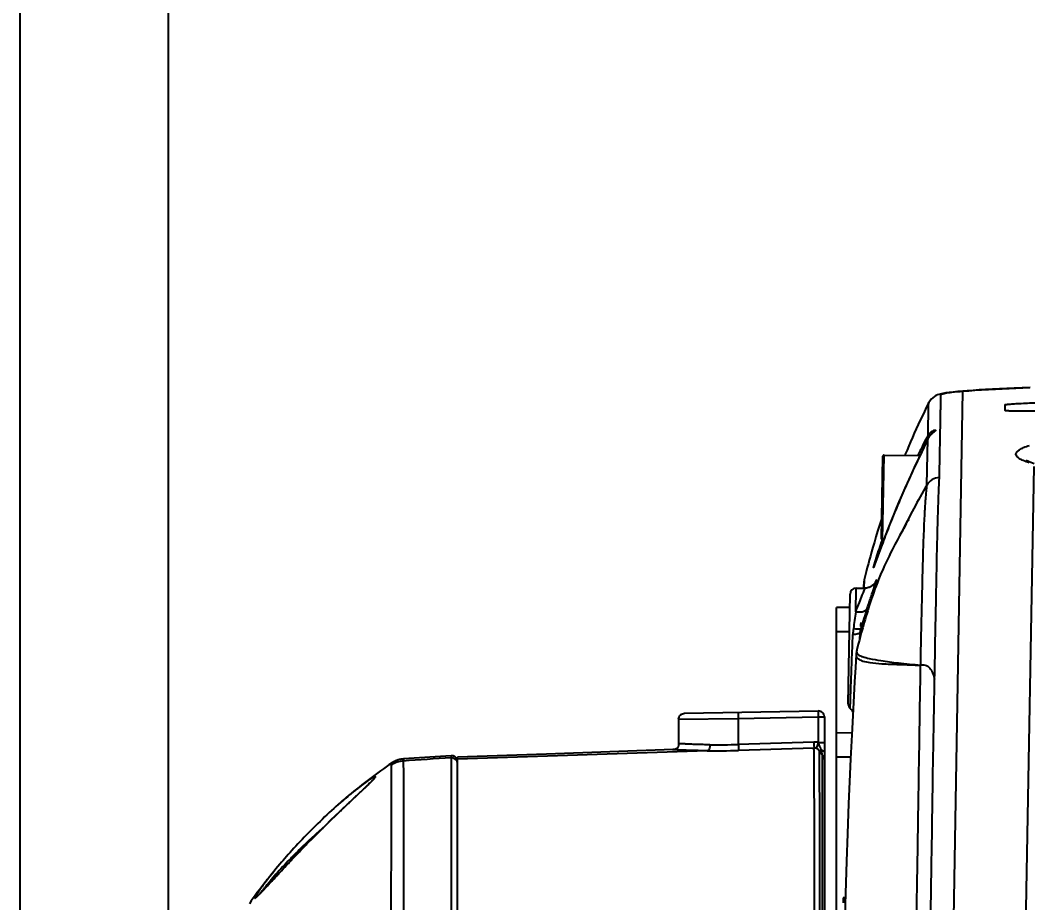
# Model space of a CAD drawing. Header units: millimetres. Extents: x 5828 to 6704, y 123 to 421.
# Drawn here: x 6445.541 to 6449.689, y 275.879 to 279.511 of the extents above; entities that cross this region are included whole.
import ezdxf

# ---------------------------------------------------------------- set-up
doc = ezdxf.new("R2010")
doc.units = ezdxf.units.MM
doc.layers.add('外形图', color=7, linetype='Continuous')
doc.layers.add('尺寸标注', color=7, linetype='Continuous')
doc.styles.add('微软雅黑', font='msyh.ttc', dxfattribs={"height": 1.5})
doc.dimstyles.new('尺寸标注_1_20比例', dxfattribs={"dimtxt": 1.5, "dimasz": 1.25, "dimexe": 0.5, "dimexo": 0.4, "dimgap": 0.5, "dimtad": 1, "dimdec": 1, "dimlfac": 20, "dimdsep": 46, "dimtxsty": '微软雅黑', "dimcen": 0.09, "dimadec": 0, "dimazin": 0, "dimtp": 0.01, "dimtm": 0.01, "dimtfac": 1, "dimtdec": 1, "dimtofl": 0, "dimtmove": 0, "dimatfit": 3, "dimfxl": 1, "dimtolj": 1, "dimarcsym": 0})

# ---------------------------------------------------------------- blocks, each defined once
blk = doc.blocks.new('*D1094')
at = {"layer": 'Defpoints', "color": 0}
for p in [(6458.0147, 282.1502), (6446.1521, 270.8153), (6458.0147, 270.6863)]:
    blk.add_point(p, dxfattribs=at)
at = {"layer": '尺寸标注', "color": 0, "lineweight": -2}
for p, q in [((6446.1521, 271.2153), (6446.1521, 282.6502)), ((6458.0147, 271.0863), (6458.0147, 282.6502)), ((6447.4021, 282.1502), (6456.7647, 282.1502))]:
    blk.add_line(p, q, dxfattribs=at)
at = {"layer": '尺寸标注', "color": 0}
for points in [[(6447.4021, 282.3585), (6447.4021, 281.9418), (6446.1521, 282.1502)], [(6456.7647, 281.9418), (6456.7647, 282.3585), (6458.0147, 282.1502)]]:
    blk.add_solid(points, dxfattribs=at)
at = {"layer": '尺寸标注', "color": 0, "insert": (6452.2031, 283.4218), "char_height": 1.5, "attachment_point": 5, "style": '微软雅黑'}
blk.add_mtext('\\A1;{\\fAlibaba PuHuiTi 3.0 55 Regular|b0|i0|c134|p18;237.4}', dxfattribs=at)
blk = doc.blocks.new('*D1095')
at = {"layer": 'Defpoints', "color": 0}
for p in [(6458.6099, 287.4405), (6445.5413, 244.9578), (6458.6099, 244.9009)]:
    blk.add_point(p, dxfattribs=at)
at = {"layer": '尺寸标注', "color": 0, "lineweight": -2}
for p, q in [((6445.5413, 245.3578), (6445.5413, 287.9405)), ((6458.6099, 245.3009), (6458.6099, 287.9405)), ((6446.7913, 287.4405), (6457.3599, 287.4405))]:
    blk.add_line(p, q, dxfattribs=at)
at = {"layer": '尺寸标注', "color": 0}
for points in [[(6446.7913, 287.6488), (6446.7913, 287.2322), (6445.5413, 287.4405)], [(6457.3599, 287.2322), (6457.3599, 287.6488), (6458.6099, 287.4405)]]:
    blk.add_solid(points, dxfattribs=at)
at = {"layer": '尺寸标注', "color": 0, "insert": (6451.8537, 288.7121), "char_height": 1.5, "attachment_point": 5, "style": '微软雅黑'}
blk.add_mtext('\\A1;{\\fAlibaba PuHuiTi 3.0 55 Regular|b0|i0|c134|p18;260}', dxfattribs=at)

msp = doc.modelspace()

# ---------------------------------------------------------------- linework, layer by layer
at = {"layer": '外形图', "linetype": 'ByBlock'}
for p, q in [((6449.3514, 277.977), (6449.3389, 277.9748)), ((6449.3389, 277.9748), (6449.3392, 277.9749)), ((6449.3394, 277.9738), (6449.3398, 277.974)), ((6449.384, 275.8164), (6449.4219, 277.9843)), ((6449.422, 277.9843), (6449.4218, 277.9845)), ((6449.4218, 277.9844), (6449.4219, 277.9844)), ((6449.5721, 277.9938), (6449.5153, 277.9908)), ((6449.6329, 277.9967), (6449.5721, 277.9938)), ((6449.6979, 277.9994), (6449.6329, 277.9967)), ((6449.5955, 277.9047), (6449.5959, 277.9286)), ((6449.2775, 277.7877), (6449.2438, 277.7174)), ((6449.2736, 277.598), (6449.2778, 277.7877)), ((6449.2796, 277.7918), (6449.2775, 277.7877)), ((6449.2779, 277.7884), (6449.2775, 277.7877)), ((6449.2777, 277.7881), (6449.2775, 277.7877)), ((6449.2779, 277.7884), (6449.2777, 277.7881)), ((6449.2778, 277.7877), (6449.2779, 277.7884)), ((6449.2558, 277.7424), (6449.2556, 277.7421)), ((6449.2558, 277.7424), (6449.2556, 277.7421)), ((6449.0862, 277.3768), (6449.0922, 277.7168)), ((6449.0911, 277.3717), (6449.0972, 277.7217)), ((6449.0972, 277.7217), (6449.2446, 277.7191)), ((6449.2324, 277.6933), (6449.2216, 277.6703)), ((6449.2438, 277.7174), (6449.2324, 277.6933)), ((6449.2113, 277.648), (6449.2015, 277.6264)), ((6449.2216, 277.6703), (6449.2113, 277.648)), ((6449.6353, 273.1476), (6449.7144, 277.6749)), ((6449.1921, 277.6055), (6449.1831, 277.5852)), ((6449.2015, 277.6264), (6449.1921, 277.6055)), ((6449.1745, 277.5655), (6449.1663, 277.5466)), ((6449.1831, 277.5852), (6449.1745, 277.5655)), ((6449.1585, 277.5284), (6449.1476, 277.5024)), ((6449.1663, 277.5466), (6449.1585, 277.5284)), ((6449.1376, 277.4781), (6449.1283, 277.4552)), ((6449.1476, 277.5024), (6449.1376, 277.4781)), ((6449.1283, 277.4552), (6449.1198, 277.4339)), ((6449.1963, 277.4529), (6449.1888, 277.4393)), ((6449.1979, 277.4559), (6449.1963, 277.4529)), ((6449.0706, 277.4088), (6449.0636, 277.3857)), ((6449.0781, 277.4329), (6449.0706, 277.4088)), ((6449.1048, 277.3957), (6449.0964, 277.3738)), ((6449.1119, 277.4141), (6449.1048, 277.3957)), ((6449.1198, 277.4339), (6449.1119, 277.4141)), ((6449.0572, 277.3637), (6449.0512, 277.3431)), ((6449.0636, 277.3857), (6449.0572, 277.3637)), ((6449.0892, 277.3546), (6449.0579, 277.2693)), ((6449.0964, 277.3738), (6449.0892, 277.3546)), ((6449.0911, 277.3717), (6449.0956, 277.3717)), ((6449.152, 277.3722), (6449.1418, 277.3532)), ((6449.161, 277.3888), (6449.152, 277.3722)), ((6449.0458, 277.3237), (6449.0409, 277.3059)), ((6449.0512, 277.3431), (6449.0458, 277.3237)), ((6449.0327, 277.2754), (6449.0283, 277.2585)), ((6449.0365, 277.2896), (6449.0327, 277.2754)), ((6449.0409, 277.3059), (6449.0365, 277.2896)), ((6449.0579, 277.2693), (6449.0568, 277.2665)), ((6449.0238, 277.2406), (6449.0157, 277.208)), ((6449.0283, 277.2585), (6449.0238, 277.2406)), ((6449.0556, 277.2632), (6449.0553, 277.2627)), ((6449.0558, 277.264), (6449.0556, 277.2632)), ((6449.0562, 277.2649), (6449.0558, 277.264)), ((6449.0568, 277.2665), (6449.0562, 277.2649)), ((6449.0137, 277.1956), (6449.012, 277.174)), ((6449.0132, 277.189), (6449.0124, 277.1792)), ((6449.0137, 277.1959), (6449.0137, 277.1957)), ((6449.0142, 277.1889), (6449.0138, 277.1824)), ((6449.0147, 277.1956), (6449.0142, 277.1889)), ((6449.0148, 277.1965), (6449.0147, 277.1956)), ((6449.0157, 277.2079), (6449.0148, 277.1965)), ((6448.9494, 276.6987), (6448.9572, 277.1495)), ((6448.9805, 277.076), (6448.9822, 277.174)), ((6448.9822, 277.174), (6449.0186, 277.174)), ((6449.0127, 277.1824), (6449.0124, 277.1792)), ((6449.0134, 277.178), (6449.0131, 277.1741)), ((6449.0135, 277.1792), (6449.0134, 277.178)), ((6449.0138, 277.1824), (6449.0135, 277.1792)), ((6448.9563, 277.0948), (6448.9016, 277.0939)), ((6448.9016, 273.9646), (6448.9016, 277.0939)), ((6448.9545, 276.9948), (6448.9016, 276.9939)), ((6448.998, 276.9908), (6448.9959, 276.9615)), ((6448.998, 276.9908), (6448.998, 276.991)), ((6449.0012, 277.008), (6448.9988, 276.9726)), ((6449.0092, 277.0109), (6449.0034, 276.9897)), ((6448.991, 276.9429), (6448.9852, 276.9199)), ((6448.9956, 276.9604), (6448.991, 276.9429)), ((6448.2763, 276.6593), (6448.8262, 276.6689)), ((6448.9694, 276.6763), (6448.964, 276.5711)), ((6448.2517, 276.6343), (6448.4973, 276.6381)), ((6448.2517, 276.6343), (6448.2517, 276.5345)), ((6448.4973, 276.6381), (6448.8262, 276.6439)), ((6448.4973, 276.6381), (6448.4973, 276.5311)), ((6448.8262, 276.6439), (6448.8262, 276.5385)), ((6448.8262, 276.6439), (6448.8516, 276.6439)), ((6448.8516, 276.6439), (6448.8516, 276.4999)), ((6448.9016, 276.5788), (6448.9645, 276.5798)), ((6448.964, 276.5711), (6448.9592, 276.4718)), ((6448.8083, 276.541), (6448.4973, 276.5311)), ((6448.8262, 276.5385), (6448.8516, 276.5385)), ((6447.315, 276.4846), (6447.1185, 276.4711)), ((6447.315, 276.4846), (6447.315, 276.476)), ((6448.3687, 276.5048), (6447.3416, 276.47)), ((6447.7084, 276.4916), (6447.3416, 276.4787)), ((6448.2287, 276.5095), (6447.7084, 276.4916)), ((6448.2342, 276.5101), (6448.2276, 276.5095)), ((6448.2292, 276.5095), (6448.2287, 276.5095)), ((6448.2296, 276.5096), (6448.2293, 276.5096)), ((6448.2298, 276.5096), (6448.2297, 276.5096)), ((6448.2301, 276.5096), (6448.2299, 276.5096)), ((6448.2303, 276.5096), (6448.2301, 276.5096)), ((6448.2305, 276.5096), (6448.2304, 276.5096)), ((6448.2308, 276.5096), (6448.2306, 276.5096)), ((6448.2309, 276.5096), (6448.2308, 276.5096)), ((6448.2311, 276.5097), (6448.2309, 276.5096)), ((6448.2314, 276.5097), (6448.2311, 276.5097)), ((6448.2315, 276.5097), (6448.2314, 276.5097)), ((6448.2317, 276.5097), (6448.2316, 276.5097)), ((6448.2319, 276.5097), (6448.2318, 276.5097)), ((6448.2326, 276.5098), (6448.2323, 276.5098)), ((6448.8087, 276.5161), (6448.4977, 276.5062)), ((6448.8516, 276.4997), (6448.8516, 270.2569)), ((6447.069, 276.4538), (6447.0689, 276.4455)), ((6447.1185, 276.4711), (6447.1184, 276.4627)), ((6447.3416, 261.0672), (6447.3416, 276.4787)), ((6448.8516, 276.4742), (6448.8516, 276.4803)), ((6448.9016, 276.4794), (6448.9596, 276.4803)), ((6448.9592, 276.4718), (6448.955, 276.3776)), ((6446.9643, 276.3561), (6446.9546, 276.3469)), ((6446.9703, 276.3619), (6446.9643, 276.3561)), ((6446.9746, 276.366), (6446.9703, 276.3619)), ((6446.9785, 276.3698), (6446.9746, 276.366)), ((6446.9811, 276.3723), (6446.9785, 276.3698)), ((6446.9835, 276.3747), (6446.9811, 276.3723)), ((6446.9856, 276.3769), (6446.9835, 276.3747)), ((6446.9869, 276.3782), (6446.9856, 276.3769)), ((6446.9881, 276.3794), (6446.9869, 276.3782)), ((6446.9892, 276.3806), (6446.9881, 276.3794)), ((6446.9903, 276.3817), (6446.9892, 276.3806)), ((6446.9912, 276.3826), (6446.9903, 276.3817)), ((6446.992, 276.3836), (6446.9912, 276.3826)), ((6446.9928, 276.3844), (6446.992, 276.3836)), ((6446.9935, 276.3851), (6446.9928, 276.3844)), ((6446.9941, 276.3858), (6446.9935, 276.3851)), ((6448.955, 276.3776), (6448.9512, 276.2882)), ((6446.8413, 276.2755), (6446.8322, 276.2673)), ((6446.8512, 276.2842), (6446.8496, 276.2829)), ((6446.8791, 276.2762), (6446.8569, 276.2551)), ((6446.9113, 276.3064), (6446.8791, 276.2762)), ((6448.9512, 276.2882), (6448.9464, 276.1635)), ((6446.7947, 276.2327), (6446.7852, 276.2237)), ((6446.8042, 276.2416), (6446.7947, 276.2327)), ((6446.8136, 276.2504), (6446.8042, 276.2416)), ((6446.8229, 276.2589), (6446.8136, 276.2504)), ((6446.8363, 276.2354), (6446.818, 276.2177)), ((6446.8322, 276.2673), (6446.8229, 276.2589)), ((6446.8569, 276.2551), (6446.8363, 276.2354)), ((6446.7567, 276.1961), (6446.7472, 276.1867)), ((6446.7661, 276.2053), (6446.7567, 276.1961)), ((6446.7756, 276.2146), (6446.7661, 276.2053)), ((6446.7852, 276.2237), (6446.7756, 276.2146)), ((6446.7993, 276.1994), (6446.7804, 276.1808)), ((6446.818, 276.2177), (6446.7993, 276.1994)), ((6446.7106, 276.1494), (6446.7018, 276.1401)), ((6446.7196, 276.1587), (6446.7106, 276.1494)), ((6446.7287, 276.168), (6446.7196, 276.1587)), ((6446.7379, 276.1773), (6446.7287, 276.168)), ((6446.7472, 276.1867), (6446.7379, 276.1773)), ((6446.7616, 276.162), (6446.7429, 276.1432)), ((6446.7804, 276.1808), (6446.7616, 276.162)), ((6448.9464, 276.1635), (6448.9423, 276.0504)), ((6446.6763, 276.1129), (6446.6681, 276.104)), ((6446.6846, 276.1219), (6446.6763, 276.1129)), ((6446.6931, 276.1309), (6446.6846, 276.1219)), ((6446.7018, 276.1401), (6446.6931, 276.1309)), ((6446.7246, 276.1246), (6446.7068, 276.1063)), ((6446.7429, 276.1432), (6446.7246, 276.1246)), ((6446.6375, 276.0699), (6446.6304, 276.0617)), ((6446.6448, 276.0782), (6446.6375, 276.0699)), ((6446.6524, 276.0867), (6446.6448, 276.0782)), ((6446.6602, 276.0953), (6446.6524, 276.0867)), ((6446.6681, 276.104), (6446.6602, 276.0953)), ((6446.6867, 276.0856), (6446.6677, 276.0656)), ((6446.7068, 276.1063), (6446.6867, 276.0856)), ((6446.6472, 276.044), (6446.5568, 275.9471)), ((6446.6021, 276.0287), (6446.5942, 276.0192)), ((6446.6104, 276.0385), (6446.6021, 276.0287)), ((6446.6168, 276.0461), (6446.6104, 276.0385)), ((6446.6235, 276.0538), (6446.6168, 276.0461)), ((6446.6304, 276.0617), (6446.6235, 276.0538)), ((6446.6677, 276.0656), (6446.6472, 276.044)), ((6448.9423, 276.0504), (6448.9381, 275.9184)), ((6446.5786, 276.0002), (6446.5766, 275.9977)), ((6446.5867, 276.0101), (6446.5777, 275.999)), ((6446.5942, 276.0192), (6446.5867, 276.0101)), ((6446.5568, 275.9471), (6446.5482, 275.9379)), ((6446.5209, 275.9101), (6446.5201, 275.9094)), ((6446.5217, 275.9109), (6446.5209, 275.9101)), ((6446.5227, 275.9118), (6446.5217, 275.9109)), ((6446.5237, 275.9128), (6446.5227, 275.9118)), ((6446.5249, 275.9139), (6446.5237, 275.9128)), ((6446.5261, 275.9151), (6446.5249, 275.9139)), ((6446.5274, 275.9164), (6446.5261, 275.9151)), ((6446.5295, 275.9185), (6446.5274, 275.9164)), ((6446.5317, 275.9208), (6446.5295, 275.9185)), ((6446.5342, 275.9233), (6446.5317, 275.9208)), ((6446.5377, 275.9269), (6446.5342, 275.9233)), ((6446.5416, 275.931), (6446.5377, 275.9269)), ((6446.5482, 275.9379), (6446.5416, 275.931)), ((6448.9381, 275.9184), (6448.9341, 275.7776)), ((6448.9294, 275.8986), (6448.9287, 275.8794)), ((6448.9375, 275.8995), (6448.9294, 275.8996)), ((6448.9294, 275.8996), (6448.9294, 275.8986)), ((6448.9375, 275.8984), (6448.9294, 275.8986))]:
    msp.add_line(p, q, dxfattribs=at)
for points in [[(6449.3392, 277.9749), (6449.3332, 277.9737), (6449.3276, 277.9723), (6449.3221, 277.9707), (6449.3165, 277.9687), (6449.3106, 277.966), (6449.3043, 277.9624), (6449.2976, 277.9576), (6449.291, 277.9514), (6449.2852, 277.9439), (6449.2812, 277.9371)], [(6449.4218, 277.9845), (6449.4009, 277.9827), (6449.3822, 277.9809), (6449.3658, 277.979), (6449.3514, 277.977)], [(6449.5153, 277.9908), (6449.4887, 277.9892), (6449.4634, 277.9876), (6449.4394, 277.9859), (6449.4219, 277.9845)], [(6449.2811, 277.9371), (6449.2725, 277.9197), (6449.2635, 277.9012), (6449.2547, 277.8828), (6449.2461, 277.8646), (6449.2377, 277.8466), (6449.2295, 277.8288), (6449.2215, 277.8111), (6449.2138, 277.7936), (6449.2062, 277.7763), (6449.1988, 277.7592), (6449.1916, 277.7422), (6449.1845, 277.7255), (6449.1824, 277.7202)], [(6449.2965, 277.8118), (6449.2949, 277.8104), (6449.2928, 277.8085), (6449.2905, 277.8062), (6449.2878, 277.8033), (6449.285, 277.8), (6449.2823, 277.7961), (6449.2796, 277.7918)], [(6449.2991, 277.814), (6449.2991, 277.814), (6449.2987, 277.8137), (6449.2965, 277.8118)], [(6449.7153, 277.6856), (6449.7018, 277.6903), (6449.6943, 277.6933), (6449.6887, 277.6958), (6449.6848, 277.6978), (6449.6826, 277.6991), (6449.6822, 277.6995)], [(6449.0877, 277.4632), (6449.0861, 277.458), (6449.0781, 277.4329)], [(6449.1888, 277.4393), (6449.178, 277.4197), (6449.1752, 277.4146), (6449.161, 277.3888)], [(6449.1418, 277.3532), (6449.1363, 277.3427), (6449.1304, 277.3314), (6449.1242, 277.3192), (6449.1177, 277.3061), (6449.1109, 277.2922), (6449.1042, 277.278), (6449.0978, 277.2638), (6449.0916, 277.25), (6449.0858, 277.2365), (6449.0802, 277.2231), (6449.0748, 277.2099), (6449.0696, 277.1968), (6449.0646, 277.1836), (6449.0597, 277.1705), (6449.055, 277.1574), (6449.0504, 277.1445), (6449.046, 277.1316), (6449.0417, 277.1188), (6449.0376, 277.1061), (6449.0336, 277.0936), (6449.0297, 277.0812), (6449.026, 277.0689), (6449.0224, 277.0568), (6449.0189, 277.0449), (6449.0155, 277.0333), (6449.0092, 277.0109)], [(6449.0553, 277.2627), (6449.0552, 277.2622), (6449.0551, 277.2621), (6449.055, 277.262), (6449.055, 277.2619), (6449.055, 277.2618)], [(6449.0157, 277.2079), (6449.0154, 277.2069), (6449.0151, 277.2054), (6449.0148, 277.2041), (6449.0146, 277.2031), (6449.0145, 277.2022), (6449.0144, 277.2015), (6449.0143, 277.2009), (6449.0142, 277.2004), (6449.0141, 277.1999), (6449.0141, 277.1993), (6449.014, 277.1987), (6449.0139, 277.1981), (6449.0138, 277.1975), (6449.0138, 277.1969), (6449.0137, 277.1964), (6449.0137, 277.1959)], [(6449.062, 277.1998), (6449.062, 277.1998), (6449.0619, 277.1996), (6449.0617, 277.1993), (6449.0615, 277.1989), (6449.0612, 277.1984), (6449.0608, 277.1977), (6449.0603, 277.1969), (6449.0597, 277.1959), (6449.059, 277.1949), (6449.0582, 277.1938), (6449.0572, 277.1925), (6449.056, 277.1911), (6449.0546, 277.1896), (6449.053, 277.1879), (6449.0511, 277.1862), (6449.0491, 277.1845), (6449.0469, 277.1829), (6449.0444, 277.1813), (6449.0418, 277.1798), (6449.0389, 277.1784), (6449.0359, 277.1772), (6449.0326, 277.1761), (6449.0292, 277.1752), (6449.0255, 277.1745), (6449.0216, 277.1741), (6449.0186, 277.174)], [(6449.0034, 276.9897), (6449.0006, 276.9795), (6448.9956, 276.9604)], [(6448.9822, 276.9006), (6448.979, 276.8472), (6448.9756, 276.7884), (6448.9694, 276.6763)], [(6448.9852, 276.9199), (6448.9838, 276.9132), (6448.9824, 276.9039), (6448.9822, 276.9006)], [(6447.3416, 276.4597), (6447.3416, 276.4602), (6447.3416, 276.4606), (6447.3416, 276.4611), (6447.3416, 276.4616), (6447.3415, 276.4621), (6447.3415, 276.4625), (6447.3414, 276.463), (6447.3414, 276.4635), (6447.3413, 276.4639), (6447.3412, 276.4644), (6447.3411, 276.4648), (6447.341, 276.4653), (6447.3409, 276.4658), (6447.3408, 276.4662), (6447.3407, 276.4667), (6447.3405, 276.4671), (6447.3404, 276.4676), (6447.3402, 276.468), (6447.3401, 276.4685), (6447.3399, 276.4689), (6447.3397, 276.4693), (6447.3395, 276.4698), (6447.3393, 276.4702), (6447.3391, 276.4706), (6447.3389, 276.471), (6447.3387, 276.4715), (6447.3385, 276.4719), (6447.3383, 276.4723), (6447.338, 276.4727), (6447.3378, 276.4731), (6447.3375, 276.4735), (6447.3373, 276.4739), (6447.337, 276.4742), (6447.3367, 276.4746), (6447.3364, 276.475), (6447.3361, 276.4754), (6447.3358, 276.4757), (6447.3355, 276.4761), (6447.3352, 276.4764), (6447.3349, 276.4768), (6447.3346, 276.4771), (6447.3342, 276.4775), (6447.3339, 276.4778), (6447.3336, 276.4781), (6447.3332, 276.4784), (6447.3329, 276.4787), (6447.3325, 276.479), (6447.3321, 276.4793), (6447.3318, 276.4796), (6447.3314, 276.4799), (6447.331, 276.4802), (6447.3306, 276.4804), (6447.3302, 276.4807), (6447.3298, 276.481), (6447.3294, 276.4812), (6447.329, 276.4814), (6447.3286, 276.4817), (6447.3282, 276.4819), (6447.3278, 276.4821), (6447.3273, 276.4823), (6447.3269, 276.4825), (6447.3265, 276.4827), (6447.326, 276.4829), (6447.3256, 276.483), (6447.3252, 276.4832), (6447.3247, 276.4834), (6447.3243, 276.4835), (6447.3238, 276.4837), (6447.3234, 276.4838), (6447.3229, 276.4839), (6447.3225, 276.484), (6447.322, 276.4841), (6447.3216, 276.4842), (6447.3211, 276.4843), (6447.3206, 276.4844), (6447.3202, 276.4845), (6447.3197, 276.4845), (6447.3192, 276.4846), (6447.3188, 276.4846), (6447.3183, 276.4847), (6447.3178, 276.4847), (6447.3173, 276.4847), (6447.3169, 276.4847), (6447.3164, 276.4847), (6447.3159, 276.4847), (6447.3155, 276.4847), (6447.315, 276.4846)], [(6448.2323, 276.5098), (6448.2321, 276.5097), (6448.232, 276.5097)], [(6448.2342, 276.5101), (6448.234, 276.51), (6448.2338, 276.51), (6448.2337, 276.51), (6448.2335, 276.5099), (6448.2333, 276.5099), (6448.2332, 276.5099), (6448.233, 276.5099), (6448.2328, 276.5098), (6448.2327, 276.5098), (6448.2326, 276.5098)], [(6447.0592, 276.4471), (6447.0478, 276.4391), (6447.0365, 276.4311), (6447.0252, 276.423), (6447.0139, 276.4148), (6447.0027, 276.4066), (6446.9916, 276.3983), (6446.9804, 276.3899), (6446.9694, 276.3815), (6446.9584, 276.373), (6446.9474, 276.3644), (6446.9365, 276.3557), (6446.9256, 276.347), (6446.9147, 276.3382), (6446.9039, 276.3293), (6446.8932, 276.3203), (6446.8825, 276.3113), (6446.8719, 276.3022), (6446.8613, 276.293), (6446.8507, 276.2838), (6446.8413, 276.2755)], [(6447.1185, 276.4711), (6447.1173, 276.471), (6447.116, 276.4709), (6447.1146, 276.4708), (6447.1133, 276.4706), (6447.112, 276.4705), (6447.1107, 276.4703), (6447.1094, 276.4701), (6447.1081, 276.4698), (6447.1068, 276.4696), (6447.1055, 276.4693), (6447.1042, 276.4691), (6447.1029, 276.4688), (6447.1016, 276.4685), (6447.1003, 276.4681), (6447.0991, 276.4678), (6447.0978, 276.4674), (6447.0965, 276.4671), (6447.0953, 276.4667), (6447.094, 276.4663), (6447.0928, 276.4658), (6447.0915, 276.4654), (6447.0903, 276.4649), (6447.089, 276.4645), (6447.0878, 276.464), (6447.0866, 276.4635), (6447.0854, 276.4629), (6447.0842, 276.4624), (6447.083, 276.4618), (6447.0818, 276.4613), (6447.0806, 276.4607), (6447.0794, 276.4601), (6447.0782, 276.4595), (6447.0771, 276.4588), (6447.0759, 276.4582), (6447.0748, 276.4575), (6447.0737, 276.4568), (6447.0725, 276.4561), (6447.0714, 276.4554), (6447.0703, 276.4547), (6447.0692, 276.454), (6447.0592, 276.4471)], [(6446.9964, 276.3887), (6446.9964, 276.3887), (6446.9964, 276.3886), (6446.9964, 276.3886), (6446.9963, 276.3885), (6446.9963, 276.3885), (6446.9962, 276.3884), (6446.9961, 276.3883), (6446.9961, 276.3882), (6446.996, 276.388), (6446.9958, 276.3879), (6446.9957, 276.3877), (6446.9956, 276.3875), (6446.9954, 276.3873), (6446.9952, 276.3871), (6446.995, 276.3869), (6446.9948, 276.3867), (6446.9946, 276.3864), (6446.9943, 276.3861), (6446.9941, 276.3858)], [(6446.9304, 276.3242), (6446.9243, 276.3186), (6446.9222, 276.3166), (6446.9113, 276.3064)], [(6446.9546, 276.3469), (6446.9323, 276.3261), (6446.9304, 276.3242)], [(6446.5777, 275.999), (6446.5689, 275.988), (6446.5601, 275.977), (6446.5514, 275.9659), (6446.5428, 275.9548), (6446.5343, 275.9437), (6446.5259, 275.9325), (6446.5175, 275.9212), (6446.5092, 275.9099), (6446.5009, 275.8986), (6446.4928, 275.8873), (6446.4847, 275.8759)], [(6446.5201, 275.9094), (6446.5194, 275.9087), (6446.5191, 275.9084), (6446.5188, 275.9082), (6446.5185, 275.9079), (6446.5182, 275.9077), (6446.518, 275.9075), (6446.5178, 275.9073), (6446.5176, 275.9072), (6446.5174, 275.907), (6446.5172, 275.9069), (6446.5171, 275.9068), (6446.517, 275.9067), (6446.5169, 275.9066), (6446.5168, 275.9065), (6446.5167, 275.9065), (6446.5167, 275.9064), (6446.5166, 275.9064), (6446.5166, 275.9064), (6446.5166, 275.9064)]]:
    msp.add_lwpolyline(points, dxfattribs=at)
for centre, radius, start, end in [((6449.3501, 277.9169), 0.0589, 91.8273, 100.6755), ((6449.3608, 277.7326), 0.1018, 127.1096, 127.7596), ((6449.2988, 277.7918), 0.0229, 190.0076, 191.0247), ((6449.2991, 277.7919), 0.0232, 191.031, 194.7904), ((6449.3366, 277.7595), 0.0655, 153.2616, 153.8264), ((6449.337, 277.7593), 0.0659, 149.5912, 153.2581), ((6449.3374, 277.7591), 0.0663, 148.3872, 149.5934), ((6449.3378, 277.7588), 0.0669, 145.0321, 148.3842), ((6449.3381, 277.7586), 0.0673, 144.5147, 145.0348), ((6451.5452, 276.5804), 2.5751, 152.7386, 153.7513), ((6449.0972, 277.7167), 0.005, 89, 179), ((6449.3268, 277.5682), 0.061, 91.853, 150.743), ((6451.8854, 276.0669), 3.0275, 149.6201, 153.8143), ((6449.0912, 277.3767), 0.005, 179, 269), ((6448.9347, 277.3094), 0.1294, 338.054, 338.6764), ((6449.3008, 277.0963), 0.2604, 156.6694, 156.8641), ((6449.2748, 277.1075), 0.2321, 156.5415, 156.668), ((6448.9822, 277.149), 0.025, 90, 179), ((6459.3344, 275.5999), 10.4586, 171.8862, 172.26803), ((6453.8429, 275.5081), 5.0687, 161.8092, 162.7872), ((6449.0718, 277.0106), 0.0722, 162.7795, 175.7486), ((6449.2199, 276.9736), 0.2512, 172.3666, 177.8127), ((6449.076, 276.985), 0.0782, 162.9209, 175.6381), ((6449.0208, 276.9109), 0.0367, 165.8256, 168.7143), ((6448.9744, 276.6982), 0.025, 179, 228.4178), ((6448.8266, 276.6439), 0.025, 0, 91), ((6448.9246, 276.6421), 0.05, 27.6412, 48.4178), ((6448.4075, 279.1004), 2.5709, 269.3874, 272.001), ((6448.3981, 279.6398), 3.1351, 269.4625, 271.8199), ((6448.8268, 276.4695), 0.0249, 0.0227, 49.3208), ((6447.1253, 276.3628), 0.1002, 93.9575, 124.2794), ((6451.4725, 213.5774), 63.0359, 93.78164, 93.96072), ((6448.2132, 274.7349), 2.0629, 131.3768, 131.5419), ((6448.1833, 274.769), 2.0176, 131.0615, 131.319), ((6448.231, 274.5293), 2.1986, 131.0699, 132.728), ((6448.0519, 274.8088), 1.8947, 141.1366, 141.3062), ((6448.1145, 274.7582), 1.9752, 140.8438, 141.0411)]:
    msp.add_arc(centre, radius, start, end, dxfattribs=at)
for points, knots in [([(6449.3249, 277.6291), (6449.3254, 277.6543), (6449.3264, 277.7009), (6449.3276, 277.7655), (6449.3286, 277.8199), (6449.3294, 277.8651), (6449.33, 277.9019), (6449.3305, 277.9278), (6449.3308, 277.9434), (6449.331, 277.951), (6449.3309, 277.9562), (6449.3313, 277.961), (6449.331, 277.9654), (6449.3311, 277.9697), (6449.3349, 277.9724), (6449.3376, 277.9733), (6449.3394, 277.9738)], [0, 0, 0, 0, 0.215915, 0.399956, 0.554749, 0.683041, 0.787554, 0.871008, 0.905693, 0.92142, 0.936126, 0.949879, 0.962662, 0.974818, 0.983801, 1, 1, 1, 1]), ([(6449.3398, 277.974), (6449.3404, 277.9741), (6449.3432, 277.9749), (6449.346, 277.9754), (6449.3482, 277.9759)], [0, 0, 0, 0, 0.212506, 1, 1, 1, 1]), ([(6449.3482, 277.9759), (6449.3574, 277.9777), (6449.3819, 277.9809), (6449.4065, 277.9832), (6449.4218, 277.9844)], [0, 0, 0, 0, 0.37869, 1, 1, 1, 1]), ([(6449.4219, 277.9843), (6449.4381, 277.9856), (6449.5296, 277.992), (6449.6213, 277.9962), (6449.6967, 277.9994)], [0, 0, 0, 0, 0.177372, 1, 1, 1, 1]), ([(6449.2781, 277.8011), (6449.2784, 277.817), (6449.2788, 277.8397), (6449.2794, 277.8682), (6449.2797, 277.8859), (6449.28, 277.9014), (6449.2803, 277.913), (6449.2805, 277.9213), (6449.2804, 277.9269), (6449.281, 277.932), (6449.2804, 277.9356), (6449.2811, 277.9371)], [0, 0, 0, 0, 0.351963, 0.499238, 0.629029, 0.7426, 0.841246, 0.885231, 0.926161, 0.963788, 1, 1, 1, 1]), ([(6449.5959, 277.9286), (6449.5959, 277.929), (6449.5981, 277.9293), (6449.6007, 277.93), (6449.6064, 277.9305), (6449.6137, 277.9312), (6449.6232, 277.9319), (6449.6395, 277.933), (6449.664, 277.9344), (6449.6976, 277.9359), (6449.736, 277.9374), (6449.7777, 277.9387), (6449.821, 277.9399), (6449.8644, 277.9408), (6449.9061, 277.9415), (6449.9445, 277.9419), (6449.9782, 277.942), (6450.0027, 277.9418), (6450.019, 277.9415), (6450.0285, 277.9412), (6450.0357, 277.9409), (6450.0414, 277.9406), (6450.044, 277.9401), (6450.0462, 277.9399), (6450.0462, 277.9395)], [0, 0, 0, 0, 0.002731, 0.010073, 0.022091, 0.038691, 0.059718, 0.084973, 0.147158, 0.222865, 0.309199, 0.402857, 0.500256, 0.597665, 0.691345, 0.777693, 0.853385, 0.915503, 0.940704, 0.961662, 0.978182, 0.990111, 0.997357, 1, 1, 1, 1]), ([(6450.0458, 277.9156), (6450.0458, 277.9151), (6450.0437, 277.9147), (6450.0409, 277.914), (6450.0353, 277.9134), (6450.028, 277.9126), (6450.0185, 277.9119), (6450.0023, 277.9107), (6449.9778, 277.9094), (6449.9441, 277.9079), (6449.9057, 277.9064), (6449.864, 277.9051), (6449.8207, 277.9039), (6449.7773, 277.903), (6449.7356, 277.9023), (6449.6972, 277.9019), (6449.6635, 277.9018), (6449.639, 277.902), (6449.6227, 277.9023), (6449.6133, 277.9026), (6449.606, 277.903), (6449.6003, 277.9034), (6449.5976, 277.9039), (6449.5955, 277.9043), (6449.5955, 277.9047)], [0, 0, 0, 0, 0.002835, 0.010212, 0.022246, 0.038852, 0.059879, 0.085128, 0.147294, 0.222976, 0.309282, 0.40291, 0.50028, 0.597659, 0.691311, 0.777634, 0.853302, 0.915401, 0.940593, 0.961546, 0.978063, 0.989997, 0.997265, 1, 1, 1, 1]), ([(6449.2781, 277.8011), (6449.2804, 277.8053), (6449.2855, 277.8123), (6449.2941, 277.8195), (6449.3014, 277.8231), (6449.3057, 277.8248), (6449.3099, 277.8245), (6449.3095, 277.8223), (6449.3092, 277.8217)], [0, 0, 0, 0, 0.334985, 0.598702, 0.779809, 0.883133, 0.951357, 1, 1, 1, 1]), ([(6449.2984, 277.8131), (6449.2973, 277.8122), (6449.2917, 277.8077), (6449.2867, 277.8023), (6449.2834, 277.7977)], [0, 0, 0, 0, 0.202076, 1, 1, 1, 1]), ([(6449.3092, 277.8217), (6449.3086, 277.8207), (6449.3052, 277.8179), (6449.3018, 277.8156), (6449.2994, 277.8138)], [0, 0, 0, 0, 0.279936, 1, 1, 1, 1]), ([(6449.2775, 277.7877), (6449.276, 277.7846), (6449.2688, 277.7695), (6449.2615, 277.7544), (6449.2558, 277.7424)], [0, 0, 0, 0, 0.207738, 1, 1, 1, 1]), ([(6449.2561, 277.7599), (6449.2582, 277.7641), (6449.2654, 277.7779), (6449.2728, 277.7916), (6449.2781, 277.8011)], [0, 0, 0, 0, 0.300237, 1, 1, 1, 1]), ([(6449.2556, 277.7421), (6449.2475, 277.7252), (6449.2116, 277.65), (6449.1776, 277.5739), (6449.1527, 277.5145)], [0, 0, 0, 0, 0.225775, 1, 1, 1, 1]), ([(6449.2561, 277.7599), (6449.2556, 277.7589), (6449.2542, 277.7543), (6449.2557, 277.7493), (6449.2575, 277.7461)], [0, 0, 0, 0, 0.230049, 1, 1, 1, 1]), ([(6449.6938, 277.6896), (6449.6858, 277.6922), (6449.6719, 277.6973), (6449.6547, 277.7061), (6449.6434, 277.7148), (6449.6387, 277.7257), (6449.6439, 277.7364), (6449.6554, 277.745), (6449.6729, 277.7538), (6449.687, 277.7588), (6449.6951, 277.7615)], [0, 0, 0, 0, 0.186455, 0.327064, 0.426386, 0.497053, 0.568592, 0.66966, 0.812061, 1, 1, 1, 1]), ([(6449.305, 276.8), (6449.3064, 276.8616), (6449.3081, 276.9781), (6449.3128, 277.1818), (6449.3154, 277.3551), (6449.3199, 277.4956), (6449.322, 277.5683), (6449.3245, 277.6099), (6449.3249, 277.6291)], [0, 0, 0, 0, 0.222795, 0.421513, 0.736906, 0.849614, 0.930229, 1, 1, 1, 1]), ([(6449.248, 276.8578), (6449.2489, 276.914), (6449.2508, 277.0201), (6449.2549, 277.1688), (6449.2576, 277.2967), (6449.261, 277.4019), (6449.2649, 277.4835), (6449.2685, 277.5408), (6449.2719, 277.5762), (6449.2734, 277.5926), (6449.2736, 277.598)], [0, 0, 0, 0, 0.227611, 0.429449, 0.602786, 0.74551, 0.855907, 0.933339, 0.978166, 1, 1, 1, 1]), ([(6449.1527, 277.5145), (6449.1406, 277.4856), (6449.1184, 277.4314), (6449.0901, 277.3575), (6449.0697, 277.3023), (6449.0593, 277.2726), (6449.0552, 277.2623)], [0, 0, 0, 0, 0.347071, 0.650444, 0.877621, 1, 1, 1, 1]), ([(6449.0544, 277.2626), (6449.0579, 277.2754), (6449.0697, 277.3118), (6449.0818, 277.3482), (6449.0901, 277.3718)], [0, 0, 0, 0, 0.346209, 1, 1, 1, 1]), ([(6449.0547, 277.261), (6449.0544, 277.2601), (6449.053, 277.2568), (6449.0537, 277.2599), (6449.0539, 277.2606)], [0, 0, 0, 0, 0.564937, 1, 1, 1, 1]), ([(6449.0275, 277.0904), (6449.0303, 277.0989), (6449.0357, 277.115), (6449.0433, 277.1378), (6449.0499, 277.1577), (6449.0556, 277.1744), (6449.06, 277.1877), (6449.0628, 277.1967), (6449.0644, 277.2018), (6449.0651, 277.2045), (6449.0653, 277.2056), (6449.0655, 277.2067), (6449.0653, 277.2067)], [0, 0, 0, 0, 0.218937, 0.416106, 0.588593, 0.733725, 0.849146, 0.932813, 0.962235, 0.983212, 0.995735, 1, 1, 1, 1]), ([(6449.0653, 277.2067), (6449.0651, 277.2067), (6449.0648, 277.2059), (6449.0641, 277.2048), (6449.0631, 277.2026), (6449.0623, 277.2009), (6449.0619, 277.1999)], [0, 0, 0, 0, 0.075221, 0.266135, 0.574501, 1, 1, 1, 1]), ([(6448.9805, 277.076), (6448.9855, 277.0888), (6448.9945, 277.1116), (6449.0052, 277.1382), (6449.0118, 277.155), (6449.0153, 277.1637), (6449.0173, 277.1696), (6449.0184, 277.1726), (6449.0185, 277.1736)], [0, 0, 0, 0, 0.392587, 0.702283, 0.819874, 0.909718, 0.970117, 1, 1, 1, 1]), ([(6449.0185, 277.1736), (6449.0185, 277.1737), (6449.0186, 277.1739), (6449.0185, 277.174), (6449.0184, 277.174)], [0, 0, 0, 0, 0.69469, 1, 1, 1, 1]), ([(6449.0275, 277.0904), (6449.0264, 277.0872), (6449.0216, 277.081), (6449.0103, 277.0757), (6448.996, 277.0739), (6448.9858, 277.0749), (6448.9805, 277.076)], [0, 0, 0, 0, 0.193802, 0.422011, 0.69405, 1, 1, 1, 1]), ([(6448.9578, 276.6795), (6448.9579, 276.68), (6448.9577, 276.6821), (6448.9581, 276.6868), (6448.9582, 276.6945), (6448.9589, 276.7105), (6448.9597, 276.737), (6448.9611, 276.7757), (6448.9628, 276.8221), (6448.9653, 276.8921), (6448.9674, 276.9464), (6448.9689, 276.9832)], [0, 0, 0, 0, 0.005149, 0.020528, 0.045945, 0.081082, 0.178626, 0.308261, 0.463463, 0.6364, 1, 1, 1, 1]), ([(6448.998, 276.9908), (6448.9979, 276.9896), (6448.995, 276.987), (6448.9853, 276.9842), (6448.9759, 276.9834), (6448.9689, 276.9832)], [0, 0, 0, 0, 0.114895, 0.319855, 1, 1, 1, 1]), ([(6449.0012, 277.008), (6449.0008, 277.0068), (6448.9974, 277.005), (6448.9872, 277.0043), (6448.9778, 277.0056), (6448.9709, 277.007)], [0, 0, 0, 0, 0.1187, 0.325156, 1, 1, 1, 1]), ([(6448.9822, 276.9006), (6448.9821, 276.8986), (6448.9824, 276.894), (6448.9863, 276.8867), (6448.9957, 276.8794), (6449.0137, 276.8722), (6449.0453, 276.866), (6449.0953, 276.8624), (6449.1648, 276.86), (6449.2181, 276.8579), (6449.2475, 276.8569)], [0, 0, 0, 0, 0.022162, 0.048096, 0.085469, 0.147582, 0.254108, 0.428903, 0.684426, 1, 1, 1, 1]), ([(6448.9848, 276.9181), (6448.9844, 276.9159), (6448.9839, 276.9114), (6448.9862, 276.9039), (6448.9947, 276.8967), (6449.0118, 276.8904), (6449.0423, 276.8832), (6449.0917, 276.874), (6449.1624, 276.8648), (6449.2173, 276.86), (6449.248, 276.8578)], [0, 0, 0, 0, 0.023347, 0.04763, 0.080311, 0.13709, 0.240626, 0.414193, 0.672016, 1, 1, 1, 1]), ([(6449.2291, 275.7152), (6449.231, 275.8186), (6449.2348, 276.0214), (6449.2403, 276.402), (6449.245, 276.6791), (6449.2475, 276.8569)], [0, 0, 0, 0, 0.271929, 0.532696, 1, 1, 1, 1]), ([(6449.248, 276.8578), (6449.2501, 276.8578), (6449.2543, 276.8587), (6449.2626, 276.8585), (6449.276, 276.8552), (6449.2902, 276.8415), (6449.299, 276.8211), (6449.3029, 276.8071), (6449.305, 276.8001)], [0, 0, 0, 0, 0.070251, 0.139846, 0.272313, 0.517097, 0.757394, 1, 1, 1, 1]), ([(6449.2816, 275.4181), (6449.2837, 275.5419), (6449.2885, 275.786), (6449.2946, 276.1434), (6449.299, 276.4803), (6449.3037, 276.6968), (6449.305, 276.8)], [0, 0, 0, 0, 0.268749, 0.529973, 0.775943, 1, 1, 1, 1]), ([(6448.2517, 276.6343), (6448.2517, 276.6375), (6448.253, 276.644), (6448.2584, 276.6523), (6448.2666, 276.6578), (6448.2731, 276.6592), (6448.2763, 276.6593)], [0, 0, 0, 0, 0.249723, 0.499971, 0.750264, 1, 1, 1, 1]), ([(6448.4973, 276.6631), (6448.4972, 276.663), (6448.4972, 276.6627), (6448.4972, 276.6624), (6448.4972, 276.662), (6448.4972, 276.6615), (6448.4971, 276.6608), (6448.4971, 276.6598), (6448.4971, 276.6585), (6448.4971, 276.6569), (6448.4971, 276.6553), (6448.4971, 276.6532), (6448.4971, 276.6506), (6448.4971, 276.6475), (6448.4972, 276.6433), (6448.4972, 276.6402), (6448.4973, 276.6381)], [0, 0, 0, 0, 0.01554, 0.031167, 0.046793, 0.062419, 0.093672, 0.124924, 0.18743, 0.249935, 0.312441, 0.374946, 0.499957, 0.624968, 0.749978, 1, 1, 1, 1]), ([(6448.8262, 276.6689), (6448.8261, 276.6688), (6448.8261, 276.6685), (6448.8261, 276.6681), (6448.8261, 276.6677), (6448.8261, 276.6672), (6448.8261, 276.6665), (6448.826, 276.6655), (6448.826, 276.6642), (6448.826, 276.6626), (6448.826, 276.6611), (6448.826, 276.659), (6448.826, 276.6564), (6448.8261, 276.6533), (6448.8261, 276.6491), (6448.8262, 276.646), (6448.8262, 276.6439)], [0, 0, 0, 0, 0.01554, 0.031167, 0.046793, 0.062419, 0.093672, 0.124924, 0.18743, 0.249935, 0.312441, 0.374946, 0.499957, 0.624968, 0.749978, 1, 1, 1, 1]), ([(6448.2517, 276.5345), (6448.2517, 276.5331), (6448.2516, 276.5303), (6448.2511, 276.5263), (6448.25, 276.5223), (6448.248, 276.5186), (6448.2453, 276.5155), (6448.2409, 276.5121), (6448.2369, 276.5107), (6448.2342, 276.5102)], [0, 0, 0, 0, 0.124762, 0.249576, 0.37393, 0.499421, 0.625344, 0.750311, 1, 1, 1, 1]), ([(6448.38, 276.5297), (6448.371, 276.5298), (6448.3537, 276.5301), (6448.3291, 276.5307), (6448.3074, 276.5315), (6448.2889, 276.5323), (6448.2758, 276.533), (6448.2671, 276.5335), (6448.262, 276.5338), (6448.258, 276.534), (6448.255, 276.5342), (6448.253, 276.5343), (6448.252, 276.5344), (6448.2517, 276.5345)], [0, 0, 0, 0, 0.211577, 0.404184, 0.574491, 0.719113, 0.835568, 0.882662, 0.922082, 0.953657, 0.977244, 0.992718, 1, 1, 1, 1]), ([(6448.38, 276.5297), (6448.38, 276.5282), (6448.38, 276.5251), (6448.3794, 276.5191), (6448.378, 276.5134), (6448.3755, 276.5089), (6448.3734, 276.5065), (6448.3711, 276.5052), (6448.3695, 276.5049), (6448.3687, 276.5048)], [0, 0, 0, 0, 0.155498, 0.312345, 0.608943, 0.734074, 0.837302, 0.92265, 1, 1, 1, 1]), ([(6448.4973, 276.5311), (6448.4974, 276.5281), (6448.4976, 276.5222), (6448.4977, 276.5145), (6448.4978, 276.5093), (6448.4978, 276.5068), (6448.4977, 276.5062)], [0, 0, 0, 0, 0.369661, 0.709276, 0.928435, 1, 1, 1, 1]), ([(6448.8083, 276.541), (6448.8084, 276.5379), (6448.8086, 276.532), (6448.8088, 276.5243), (6448.8088, 276.5191), (6448.8088, 276.5167), (6448.8087, 276.5161)], [0, 0, 0, 0, 0.369132, 0.70853, 0.927904, 1, 1, 1, 1]), ([(6448.8262, 276.5385), (6448.8233, 276.5395), (6448.8174, 276.5408), (6448.8113, 276.541), (6448.8083, 276.541)], [0, 0, 0, 0, 0.508576, 1, 1, 1, 1]), ([(6448.8262, 276.5385), (6448.8252, 276.5355), (6448.8234, 276.5298), (6448.8211, 276.5232), (6448.8196, 276.5189), (6448.8189, 276.5169), (6448.8184, 276.5156), (6448.8182, 276.515), (6448.8181, 276.5148)], [0, 0, 0, 0, 0.378784, 0.711397, 0.836998, 0.923406, 0.974326, 1, 1, 1, 1]), ([(6448.8262, 276.5385), (6448.8262, 276.5356), (6448.8274, 276.5312), (6448.8299, 276.526), (6448.8321, 276.5223), (6448.8343, 276.5186), (6448.8369, 276.5134), (6448.8386, 276.5094), (6448.8395, 276.5067)], [0, 0, 0, 0, 0.25184, 0.377137, 0.501236, 0.625246, 0.749765, 1, 1, 1, 1]), ([(6448.228, 276.5095), (6448.228, 276.5095), (6448.2278, 276.5095), (6448.2277, 276.5095), (6448.2276, 276.5095)], [0, 0, 0, 0, 0.338529, 1, 1, 1, 1]), ([(6448.3687, 276.5048), (6448.3587, 276.5049), (6448.3396, 276.5052), (6448.3126, 276.5058), (6448.2887, 276.5066), (6448.2684, 276.5074), (6448.2539, 276.508), (6448.2443, 276.5085), (6448.2388, 276.5088), (6448.2344, 276.509), (6448.2311, 276.5092), (6448.2289, 276.5094), (6448.2279, 276.5094), (6448.2276, 276.5095)], [0, 0, 0, 0, 0.212266, 0.405104, 0.575469, 0.720145, 0.83661, 0.883653, 0.922973, 0.954394, 0.977776, 0.993001, 1, 1, 1, 1]), ([(6448.8181, 276.5148), (6448.8173, 276.5151), (6448.8143, 276.5159), (6448.8111, 276.5161), (6448.8087, 276.5161)], [0, 0, 0, 0, 0.23851, 1, 1, 1, 1]), ([(6448.8094, 273.3694), (6448.8095, 273.4181), (6448.8097, 273.5154), (6448.8102, 273.6612), (6448.8107, 273.8062), (6448.8114, 274.0899), (6448.8113, 274.4142), (6448.8114, 274.7755), (6448.8117, 275.1045), (6448.8119, 275.4132), (6448.8117, 275.6992), (6448.8114, 275.8851), (6448.811, 276.0497), (6448.8106, 276.1912), (6448.8102, 276.3087), (6448.8098, 276.401), (6448.8093, 276.4618), (6448.809, 276.4973), (6448.8088, 276.5105), (6448.8087, 276.5161)], [0, 0, 0, 0, 0.046461, 0.092802, 0.138926, 0.184749, 0.363226, 0.448155, 0.529175, 0.67692, 0.742494, 0.801776, 0.854218, 0.899338, 0.936753, 0.966169, 0.987326, 0.994734, 1, 1, 1, 1]), ([(6448.8316, 276.5026), (6448.8301, 276.5055), (6448.8272, 276.5094), (6448.8222, 276.5131), (6448.8195, 276.5143), (6448.8181, 276.5148)], [0, 0, 0, 0, 0.518409, 0.75915, 1, 1, 1, 1]), ([(6448.8395, 276.5067), (6448.8389, 276.5063), (6448.8376, 276.5056), (6448.8359, 276.5048), (6448.8346, 276.5041), (6448.8336, 276.5036), (6448.8328, 276.5032), (6448.8321, 276.5028), (6448.8318, 276.5027), (6448.8316, 276.5026)], [0, 0, 0, 0, 0.250011, 0.500023, 0.625029, 0.750034, 0.875039, 0.937541, 1, 1, 1, 1]), ([(6448.843, 276.4883), (6448.8407, 276.4903), (6448.8364, 276.4948), (6448.8331, 276.5), (6448.8316, 276.5027)], [0, 0, 0, 0, 0.499497, 1, 1, 1, 1]), ([(6448.8319, 273.3693), (6448.8319, 273.4662), (6448.8322, 273.6593), (6448.8325, 273.9467), (6448.8325, 274.2293), (6448.8325, 274.5892), (6448.8326, 275.009), (6448.8327, 275.4672), (6448.8326, 275.8068), (6448.8324, 276.039), (6448.8323, 276.1799), (6448.8322, 276.2966), (6448.832, 276.3884), (6448.8318, 276.4542), (6448.8317, 276.4895), (6448.8316, 276.5026)], [0, 0, 0, 0, 0.092824, 0.184817, 0.275246, 0.363339, 0.52937, 0.677228, 0.802071, 0.854475, 0.899554, 0.936926, 0.966286, 0.98738, 1, 1, 1, 1]), ([(6448.843, 276.4883), (6448.843, 276.4888), (6448.8428, 276.4907), (6448.8419, 276.4945), (6448.8407, 276.5002), (6448.8399, 276.5045), (6448.8395, 276.5068)], [0, 0, 0, 0, 0.077255, 0.298811, 0.631609, 1, 1, 1, 1]), ([(6448.8395, 276.5067), (6448.8396, 276.5067), (6448.8399, 276.5066), (6448.8402, 276.5066), (6448.8406, 276.5065), (6448.841, 276.5064), (6448.8415, 276.5063), (6448.8424, 276.5061), (6448.8434, 276.5058), (6448.8445, 276.5054), (6448.8456, 276.505), (6448.8469, 276.5045), (6448.8483, 276.5038), (6448.8498, 276.5029), (6448.8508, 276.5019), (6448.8515, 276.5008), (6448.8516, 276.5001), (6448.8516, 276.4997)], [0, 0, 0, 0, 0.022909, 0.046428, 0.069762, 0.092855, 0.138396, 0.182976, 0.269389, 0.351852, 0.42995, 0.503541, 0.636692, 0.750854, 0.846856, 0.927783, 1, 1, 1, 1]), ([(6448.843, 276.4884), (6448.8429, 276.4755), (6448.8429, 276.4408), (6448.8427, 276.3758), (6448.8426, 276.285), (6448.8424, 276.1148), (6448.8422, 275.8451), (6448.8419, 275.4601), (6448.8421, 275.092), (6448.8422, 274.7652), (6448.8422, 274.5007), (6448.8422, 274.2265), (6448.8423, 273.9449), (6448.8426, 273.6583), (6448.8428, 273.4659), (6448.8428, 273.3693)], [0, 0, 0, 0, 0.012414, 0.033311, 0.062511, 0.099762, 0.197076, 0.321913, 0.469985, 0.551178, 0.636228, 0.724402, 0.814942, 0.907071, 1, 1, 1, 1]), ([(6447.0689, 276.4455), (6447.0689, 276.4259), (6447.0689, 276.3683), (6447.0688, 276.2849), (6447.0684, 276.1909), (6447.0679, 276.0625), (6447.0674, 275.9178), (6447.0672, 275.7573), (6447.067, 275.5678), (6447.0667, 275.307), (6447.0662, 274.9689), (6447.0661, 274.6678), (6447.0665, 274.4139), (6447.0669, 274.2157), (6447.0672, 274.0136), (6447.0669, 273.8432), (6447.0665, 273.7057), (6447.066, 273.5671), (6447.0657, 273.4282), (6447.066, 273.2893), (6447.0665, 273.1851), (6447.067, 273.0811), (6447.0671, 272.9432), (6447.0663, 272.8059), (6447.0667, 272.6689), (6447.0675, 272.5665), (6447.0684, 272.4641), (6447.0689, 272.3617), (6447.0689, 272.2593), (6447.0683, 272.1227), (6447.0674, 271.9861), (6447.067, 271.8495), (6447.0671, 271.713), (6447.0676, 271.5764), (6447.068, 271.4398), (6447.0683, 271.3031), (6447.0682, 271.1323), (6447.0678, 270.9272), (6447.0674, 270.7221), (6447.0673, 270.4485), (6447.0679, 270.1749), (6447.0685, 269.901), (6447.0689, 269.627), (6447.0691, 269.3528), (6447.0691, 269.0785), (6447.0692, 268.8039), (6447.0694, 268.4605), (6447.0697, 268.0479), (6447.0697, 267.635), (6447.0693, 267.2215), (6447.0691, 266.8767), (6447.0691, 266.6006), (6447.0694, 266.3241), (6447.07, 265.9783), (6447.0705, 265.5629), (6447.0703, 265.1471), (6447.0698, 264.8697), (6447.0696, 264.731)], [0, 0, 0, 0, 0.005017, 0.014769, 0.021364, 0.029067, 0.04765, 0.058441, 0.070164, 0.096179, 0.125219, 0.15676, 0.173293, 0.190236, 0.207512, 0.225041, 0.233875, 0.242741, 0.26053, 0.269434, 0.278331, 0.28721, 0.296058, 0.313641, 0.322391, 0.331132, 0.339872, 0.348614, 0.357358, 0.366103, 0.383591, 0.392334, 0.401077, 0.418566, 0.427313, 0.436062, 0.453562, 0.471065, 0.488572, 0.506084, 0.541129, 0.558662, 0.576204, 0.611311, 0.628877, 0.646452, 0.681628, 0.716841, 0.752093, 0.787386, 0.82272, 0.840404, 0.858098, 0.893517, 0.928976, 0.964472, 1, 1, 1, 1]), ([(6447.1184, 276.4627), (6447.1184, 276.4552), (6447.1185, 276.4356), (6447.1187, 276.3781), (6447.119, 276.3023), (6447.1192, 276.2086), (6447.1194, 276.0806), (6447.1197, 275.8906), (6447.1206, 275.6291), (6447.1214, 275.3267), (6447.1218, 274.9889), (6447.1223, 274.6879), (6447.1229, 274.434), (6447.1233, 274.2356), (6447.1236, 274.0333), (6447.1232, 273.828), (6447.1223, 273.6206), (6447.1216, 273.4469), (6447.1216, 273.3076), (6447.1218, 273.2032), (6447.122, 273.0989), (6447.1219, 272.995), (6447.1213, 272.8915), (6447.1206, 272.7884), (6447.1205, 272.6856), (6447.1209, 272.583), (6447.1216, 272.4803), (6447.1221, 272.3777), (6447.122, 272.2751), (6447.1214, 272.1382), (6447.1204, 272.0013), (6447.1198, 271.8644), (6447.1197, 271.7275), (6447.12, 271.5906), (6447.1203, 271.4537), (6447.1205, 271.3168), (6447.1204, 271.1455), (6447.1197, 270.94), (6447.1192, 270.7345), (6447.119, 270.5289), (6447.1191, 270.3232), (6447.1194, 270.0488), (6447.1197, 269.7055), (6447.1195, 269.2933), (6447.1191, 268.8808), (6447.1188, 268.4678), (6447.1185, 268.0544), (6447.1179, 267.6405), (6447.1169, 267.2262), (6447.1162, 266.8806), (6447.1159, 266.6038), (6447.1158, 266.3268), (6447.1161, 265.9801), (6447.1165, 265.5638), (6447.1164, 265.147), (6447.1163, 264.869), (6447.1163, 264.7299)], [0, 0, 0, 0, 0.001908, 0.00501, 0.014723, 0.021288, 0.028955, 0.047455, 0.06988, 0.09581, 0.124774, 0.156259, 0.172773, 0.189703, 0.206972, 0.2245, 0.242204, 0.260003, 0.268914, 0.277819, 0.286708, 0.295567, 0.304389, 0.313173, 0.32193, 0.330677, 0.339421, 0.348168, 0.356918, 0.365669, 0.38317, 0.391919, 0.400668, 0.418169, 0.426922, 0.435676, 0.453188, 0.470704, 0.488224, 0.505748, 0.523279, 0.540816, 0.575915, 0.611044, 0.646207, 0.681405, 0.716641, 0.751915, 0.78723, 0.822588, 0.840283, 0.857989, 0.893434, 0.928919, 0.964443, 1, 1, 1, 1]), ([(6447.315, 276.476), (6447.315, 276.456), (6447.315, 276.3971), (6447.3151, 276.2814), (6447.3151, 276.1119), (6447.3152, 275.7884), (6447.3152, 275.2811), (6447.3153, 274.5766), (6447.3153, 273.9242), (6447.3153, 273.4419), (6447.3153, 273.1605), (6447.3153, 272.8809), (6447.3152, 272.5332), (6447.3152, 272.117), (6447.3152, 271.7011), (6447.3151, 271.1462), (6447.315, 270.4521), (6447.3149, 269.3391), (6447.3148, 267.9437), (6447.3146, 266.2637), (6447.3146, 265.1411), (6447.3146, 264.5786)], [0, 0, 0, 0, 0.005054, 0.014844, 0.029176, 0.047796, 0.096414, 0.157092, 0.22544, 0.260921, 0.278704, 0.2964, 0.331428, 0.36638, 0.401334, 0.436301, 0.506289, 0.576374, 0.716945, 0.858146, 1, 1, 1, 1]), ([(6447.3416, 276.4511), (6447.3416, 276.4545), (6447.3402, 276.4613), (6447.3342, 276.4698), (6447.3253, 276.4753), (6447.3184, 276.4762), (6447.315, 276.476)], [0, 0, 0, 0, 0.249668, 0.499538, 0.749682, 1, 1, 1, 1]), ([(6446.7618, 276.1619), (6446.7728, 276.173), (6446.7948, 276.1948), (6446.8278, 276.2269), (6446.855, 276.2531), (6446.8765, 276.2734), (6446.8922, 276.2882), (6446.9074, 276.3025), (6446.9223, 276.3164), (6446.9365, 276.3297), (6446.95, 276.3423), (6446.9625, 276.3541), (6446.9739, 276.3649), (6446.9838, 276.3746), (6446.9911, 276.3818), (6446.9958, 276.3869), (6446.9987, 276.39), (6447.0009, 276.3927), (6447.0023, 276.3946), (6447.0031, 276.396), (6447.0035, 276.3967), (6447.0037, 276.3973), (6447.0038, 276.3979), (6447.0036, 276.3983), (6447.0032, 276.3985), (6447.0027, 276.3986), (6447.0021, 276.3985), (6447.0012, 276.3983), (6446.9998, 276.3978), (6446.9977, 276.3968), (6446.9947, 276.3953), (6446.9911, 276.3933), (6446.9871, 276.3908), (6446.9826, 276.3879), (6446.9776, 276.3847), (6446.9703, 276.3797), (6446.9603, 276.3726), (6446.9477, 276.3633), (6446.9341, 276.3529), (6446.9198, 276.3417), (6446.9049, 276.3298), (6446.8841, 276.3127), (6446.8685, 276.2993), (6446.858, 276.2902)], [0, 0, 0, 0, 0.089731, 0.178361, 0.26504, 0.307338, 0.348743, 0.389071, 0.428101, 0.46556, 0.501112, 0.534335, 0.564705, 0.591581, 0.614218, 0.623695, 0.631812, 0.638482, 0.64364, 0.645644, 0.647268, 0.64853, 0.649472, 0.650204, 0.650936, 0.651878, 0.653134, 0.654743, 0.656718, 0.661775, 0.66827, 0.676127, 0.685259, 0.695567, 0.706959, 0.71934, 0.746732, 0.777129, 0.810021, 0.844999, 0.88173, 0.919947, 1, 1, 1, 1]), ([(6446.5731, 275.9933), (6446.5692, 275.9884), (6446.5616, 275.9789), (6446.5508, 275.9649), (6446.5409, 275.9518), (6446.5321, 275.9398), (6446.5244, 275.9291), (6446.5189, 275.9209), (6446.5151, 275.9152), (6446.5129, 275.9116), (6446.5109, 275.9083), (6446.5094, 275.9056), (6446.5083, 275.9034), (6446.5076, 275.9016), (6446.5073, 275.9005), (6446.5073, 275.8998), (6446.5074, 275.8994), (6446.5077, 275.8992), (6446.508, 275.8992), (6446.5085, 275.8993), (6446.509, 275.8995), (6446.5096, 275.8998), (6446.5107, 275.9005), (6446.5123, 275.9017), (6446.5144, 275.9035), (6446.517, 275.9058), (6446.5198, 275.9085), (6446.5231, 275.9116), (6446.5267, 275.9152), (6446.532, 275.9206), (6446.5395, 275.9284), (6446.5492, 275.9386), (6446.5598, 275.95), (6446.5713, 275.9624), (6446.5835, 275.9755), (6446.5964, 275.9894), (6446.6145, 276.0089), (6446.6383, 276.0344), (6446.6678, 276.0656), (6446.6985, 276.0976), (6446.7299, 276.1298), (6446.7511, 276.1512), (6446.7618, 276.1619)], [0, 0, 0, 0, 0.039054, 0.07588, 0.11008, 0.141228, 0.168843, 0.192408, 0.20254, 0.211517, 0.219291, 0.225814, 0.231039, 0.23494, 0.237569, 0.238459, 0.239137, 0.239731, 0.240421, 0.24133, 0.242514, 0.243999, 0.2458, 0.250369, 0.256215, 0.263292, 0.27155, 0.280937, 0.291406, 0.302914, 0.328853, 0.358302, 0.390804, 0.425947, 0.463371, 0.502751, 0.543785, 0.629787, 0.719645, 0.811995, 0.90575, 1, 1, 1, 1]), ([(6446.7392, 276.1443), (6446.7171, 276.1239), (6446.6849, 276.0929), (6446.6436, 276.0508), (6446.6147, 276.02), (6446.5883, 275.9907), (6446.5683, 275.9674), (6446.5543, 275.9504), (6446.5455, 275.9393), (6446.5382, 275.9298), (6446.5339, 275.9238), (6446.5321, 275.9211)], [0, 0, 0, 0, 0.295566, 0.440239, 0.579841, 0.711051, 0.829225, 0.88153, 0.928105, 0.967926, 1, 1, 1, 1])]:
    msp.add_open_spline(points, degree=3, knots=knots, dxfattribs=at)
for points in [[(6449.2781, 277.8011), (6449.2761, 277.7971), (6449.2754, 277.7922), (6449.2762, 277.7878)], [(6449.0539, 277.2606), (6449.054, 277.2613), (6449.0542, 277.2619), (6449.0544, 277.2626)]]:
    msp.add_open_spline(points, degree=3, dxfattribs=at)

# ---------------------------------------------------------------- dimensions: what is measured, and where the dimension line sits
at = {"layer": '尺寸标注'}
for base, p1, p2, text, picture, middle in [((6458.6099, 287.4405), (6445.5413, 244.9578), (6458.6099, 244.9009), '{\\fAlibaba PuHuiTi 3.0 55 Regular|b0|i0|c134|p18;260}', '*D1095', (6451.8537, 287.4405)), ((6458.0147, 282.1502), (6446.1521, 270.8153), (6458.0147, 270.6863), '{\\fAlibaba PuHuiTi 3.0 55 Regular|b0|i0|c134|p18;237.4}', '*D1094', (6452.2031, 282.1502))]:
    dim = msp.add_linear_dim(base=base, p1=p1, p2=p2, text=text, dimstyle='尺寸标注_1_20比例', dxfattribs=at)
    dim.commit()
    dim.dimension.update_dxf_attribs({"geometry": picture, "text_midpoint": middle, "dimtype": 160})

doc.saveas('drawing.dxf')
